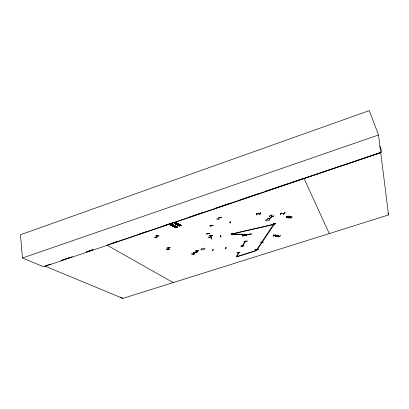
<?xml version="1.0" encoding="UTF-8"?>
<svg xmlns="http://www.w3.org/2000/svg" width="409" height="409" viewBox="0 0 409 409"><rect width="100%" height="100%" fill="white"/><g stroke="black" fill="none" stroke-linecap="round" stroke-linejoin="round"><path stroke-width="0.61" d="M290.211 216.351L287.675 217.885M287.65 217.854L290.114 216.361M194.367 254.096L191.581 253.887M288.759 216.08L286.188 217.603L288.754 216.1M154.065 237.246L157.261 237.598M216.346 218.999L219.311 219.26M275.584 234.904L273.161 236.249L275.569 234.771M157.327 236.1L155.865 237.302M272.425 224.275L274.807 224.602M263.12 242.302L260.942 242M260.957 242.148L263.135 242.435L260.865 242.21M273.422 223.851L273.509 224.577L230.947 234.311L250.175 234.669L250.523 234.393L231.289 234.03L231.223 233.764M196.785 251.008L196.412 252.123M197.946 251.918L194.725 252.409L197.925 251.75M210.809 226.468L211.131 224.955M211.438 225.676L211.162 225.727M242.936 235.17L242.777 236.453L243.058 235.144M280.329 214.434L281.811 212.869L280.359 214.474M246.422 235.707L246.581 234.439L246.433 235.722M207.874 233.345L207.859 233.718M256.269 214.858L256.893 213.278M239.955 252.225L236.969 252.614M210.216 237.026L211.167 235.589M239.981 252.384L236.995 252.772M230.211 222.987L230.471 221.514L230.037 222.987M226.059 247.603L225.349 248.882L226.049 247.476M244.153 241.53L247.235 240.993M247.261 241.141L244.122 241.382M192.956 254.091L194.561 252.813M194.73 252.803L193.114 254.066M208.498 237.159L211.801 236.888L208.457 237.246M166.821 248.084L170.251 247.614L166.836 248.038M168.467 247.92L168.068 249.229M276.54 235.957L274.649 235.666M277.123 236.034L279.189 236.269M211.167 235.615L210.195 236.893M219.93 217.532L219.699 217.69L219.95 217.516M256.985 214.081L256.898 213.702M259.858 214.316L260.64 212.736L259.827 214.296M260.63 212.731L260.012 214.306M196.954 250.881L196.31 252.123M198.503 250.625L195.282 251.08L198.534 250.589M196.228 252.348L195.962 252.327M209.577 233.595L206.208 233.928M213.171 225.574L209.664 225.978L213.212 225.487M209.582 233.6L206.167 233.999M212.603 250.17L212.879 250.129M213.176 249.362L212.583 250.783L213.237 249.5M170.507 224.986L175.931 227.608M170.66 224.996L176.085 227.47M176.028 227.578L170.819 224.858M176.233 227.496L170.936 224.894L176.09 227.399M177.209 227.087L171.8 224.449M179.551 225.947L174.479 223.386M174.791 223.253L179.863 225.819M175.625 222.833L180.993 225.502L175.655 222.823M175.942 222.706L181.151 225.287M176.095 222.716L181.299 225.374M177.061 227L177.368 226.949M191.586 254.055L194.387 254.127M226.059 248.207L225.742 248.299M273.509 224.152L275.267 223.539L273.687 224.096M240.942 246.177L243.994 245.768L240.86 246.08M241.99 246.141L242.486 246.044M241.908 246.704L242.629 245.328M242.062 246.709L242.67 245.492M155.696 237.44L157.296 235.967M209.495 235.656L212.798 235.369L209.485 235.64M274.265 224.239L273.641 224.311L256.09 250.564L236.09 256.801L238.713 252.44L239.296 252.363L236.831 256.878L256.663 250.492L274.265 224.239L273.626 224.06M254.848 249.853L255.656 249.991L256.06 249.464M255.267 250.293L255.717 249.919M256.765 249.245L257.568 249.388L257.977 248.856M270.738 215.712L272.501 216.448L270.753 215.707M257.174 249.689L257.629 249.316M256.489 249.904L255.829 250.001L256.1 249.628M255.308 250.451L255.543 249.914M257.215 249.848L257.455 249.306M258.401 249.301L257.742 249.393L258.018 249.02M287.803 216.596L287.803 216.954L287.691 216.647M168.079 249.127L168.043 248.805M168.222 249.199L168.595 247.92M273.662 224.393L273.785 223.958M262.031 242.307L262.368 242.184M211.54 237.803L211.78 239.025M287.149 216.479L286.781 216.627L287.046 216.458M207.895 233.6L207.849 233.273M220.022 217.562L217.808 219.147L218.043 218.968M283.928 213.544L284.26 213.442L281.09 213.697L280.973 213.391L281.351 213.299M281.003 213.391L281.412 213.682M281.07 213.713L281.397 213.401M284.966 212.516L283.534 214.234M171.714 224.567L177 227.179M171.836 224.439L177.312 227.051M174.459 223.411L179.495 226.121M179.991 225.926L174.546 223.36L179.802 225.993M155.798 235.865L159.137 235.916L155.763 235.676M241.254 246.366C244.147 244.776 242.542 247.885 241.29 246.336M211.095 225.686L211.453 225.61M243.038 235.768L246.295 235.114M229.771 222.348L230.078 222.353M193.283 252.747L196.141 252.736L193.288 252.711M273.693 224.377L273.565 223.789L273.672 224.101M221.601 217.568L218.513 217.373L221.484 217.665M256.678 214.127C255.298 212.961 265.513 213.702 256.704 214.06M225.753 248.248L226.003 248.268M285.993 216.203L288.376 216.586M291.264 216.591L288.575 218.063L291.249 216.566M290.947 217.562L291.259 217.532L287.665 216.857M292.604 216.826L290.053 218.34M275.41 236.433L277.9 235.267M275.579 236.617L277.905 235.282M273.36 235.006L275.548 235.359L273.248 235.098M275.952 236.514L278.284 235.18M275.881 236.658L278.33 235.344M277.144 236.054L277.271 235.983M278.176 236.98L280.6 235.681L278.11 236.831M256.581 213.754L257.016 214.009M281.111 213.646L281.101 213.314M196.182 252.358L195.962 252.333M272.031 214.955L269.04 216.397L272.108 214.981M271.039 217.205L274.03 215.814L270.973 217.174M22.469 258.028L378.524 134.996L369.296 110.609L20.45 234.751L22.469 258.028L43.737 266.77L380.748 152.634L341.863 165.798M274.296 235.257L274.137 235.405M45.399 265.84L50.818 264.004M61.053 260.533L72.49 256.658M92.961 249.725L86.34 251.964L92.94 249.715M112.853 242.982L117.086 241.545M138.252 234.377L146.115 231.714M163.656 225.768L173.937 222.286M189.055 217.164L202.961 212.45M214.454 208.554L230.783 203.022M239.853 199.95L258.6 193.595M265.252 191.346L287.629 183.764M290.651 182.736L303.35 178.431M107.613 244.94L303.432 178.6M378.524 134.996L388.55 214.935L329.265 233.58L304.035 178.396L314.224 174.945M316.024 174.336L341.198 165.809M60.992 260.507L68.83 257.864M304.035 178.396L382.067 152.03L379.849 146.131M288.999 217.107L289.163 217.21M291.136 217.588L287.573 216.934M267.696 218.825L271.116 217.798L267.742 218.892M272.026 224.751L275.344 223.743L272.021 224.715M255.758 250.078L256.53 250.063M257.67 249.475L258.442 249.459M120.154 297.282L122.889 298.391L329.306 233.57M246.264 235.18L243.099 235.804M273.529 224.326L231.289 234.03M220.65 235.758L220.824 237.031L220.615 235.625M211.571 237.818L211.709 239.071M212.818 250.196L212.593 250.231M229.797 222.394L230.165 222.281M256.734 213.355L256.31 214.883M226.09 247.639L225.359 248.728M172.23 224.357L177.521 226.959M171.918 224.485L177.204 227.097M281.095 213.702L281.019 213.334M254.889 250.011L255.584 250.073M256.806 249.403L257.496 249.47M168.222 249.096L168.16 248.79M285.012 212.649L283.524 214.28L285.155 212.649M44.796 266.044L122.889 298.391M175.896 227.634L170.538 224.976M181.264 225.395L175.972 222.69M107.005 245.144L173.268 282.65M220.824 236.985L220.722 235.748M387.906 213.161L388.55 214.935M273.447 223.83L273.641 224.311M196.121 251.576L195.568 252.828M166.412 249.434L169.791 249.066L166.412 249.434M245.114 241.208L242.251 245.978L242.849 245.901L245.722 241.131L245.114 241.208M248.488 234.316L251.683 233.928L248.442 234.352M241.668 246.295C242.036 247.113 243.396 245.472 241.668 246.295M266.612 220.84A2.209 0.813 -15.1 0 0 269.868 219.393A2.209 0.813 -15.1 0 0 266.704 219.372A2.209 0.813 -15.1 0 0 266.612 220.84M201.642 249.838A2.071 0.721 -12.4 0 0 204.95 248.769A2.071 0.721 -12.4 0 0 202.266 248.462A2.071 0.721 -12.4 0 0 201.642 249.838"/></g></svg>
